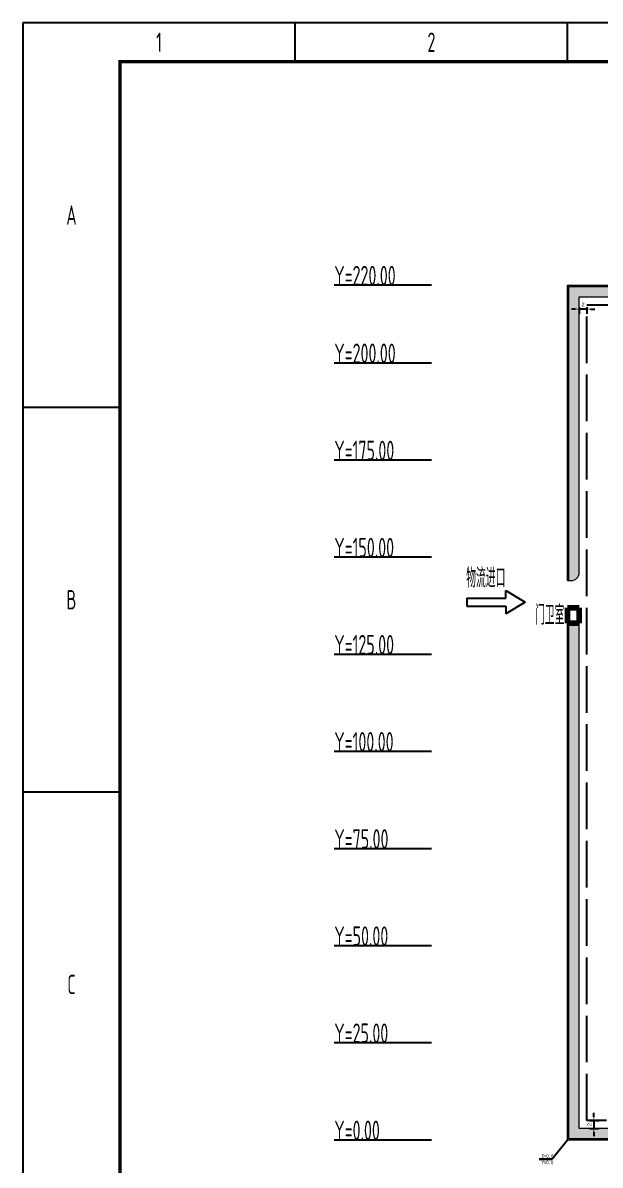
# Model space of a CAD drawing. Header units: millimetres. Extents: x 3176 to 4017, y 1682 to 2277.
# Drawn here: x 3176.1 to 3324.6, y 1982.7 to 2276.7 of the extents above; entities that cross this region are included whole.
import ezdxf

# ---------------------------------------------------------------- set-up
doc = ezdxf.new("R2010")
doc.units = ezdxf.units.MM
doc.linetypes.add('ACAD_ISO02W100', pattern=[15, 12, -3])
for name, color, linetype, lineweight in [('05-建筑外围', 7, 'Continuous', 25), ('1-图框与标题栏', 7, 'Continuous', 25), ('13-门卫室', 90, 'Continuous', 80), ('2-文本', 7, 'Continuous', 25), ('2-文本 @ 1', 7, 'Continuous', 25), ('22-通道标记', 241, 'Continuous', 25), ('23-标注', 7, 'Continuous', 25), ('25-坐标2', 7, 'Continuous', 25), ('3-围墙', 140, 'Continuous', 20), ('4-人行道内外沿', 7, 'Continuous', 20), ('5-道路线', 7, 'ACAD_ISO02W100', 25)]:
    doc.layers.add(name, color=color, linetype=linetype, lineweight=lineweight)
doc.styles.add('5mm', font='gbenor.shx', dxfattribs={"width": 0.7, "height": 5, "bigfont": 'gbcbig.shx'})
doc.styles.add('Dim_Coord', font='txt', dxfattribs={"width": 0.75})
doc.styles.get("Standard").update_dxf_attribs({"font": 'arial.ttf'})
doc.dimstyles.new('ISO-25', dxfattribs={"dimtxt": 1, "dimasz": 1, "dimexe": 1.25, "dimexo": 0.625, "dimtad": 1, "dimdec": 1, "dimtxsty": 'Standard', "dimcen": 2.5, "dimadec": 0, "dimazin": 0, "dimtfac": 1, "dimtdec": 1, "dimtmove": 0, "dimatfit": 3, "dimfxl": 0, "dimarcsym": 0})

# ---------------------------------------------------------------- blocks, each defined once
blk = doc.blocks.new('*D47')
at = {"layer": '23-标注', "color": 0, "lineweight": -2, "transparency": 16777216}
for p, q in [((3318.19, 2203.06), (3317.19, 2203.06)), ((3319.19, 2203.54), (3319.19, 2201.81)), ((3321.19, 2203.06), (3319.19, 2203.06)), ((3321.19, 2203.54), (3321.19, 2201.81)), ((3322.19, 2203.06), (3323.19, 2203.06))]:
    blk.add_line(p, q, dxfattribs=at)
at = {"layer": '23-标注', "color": 0, "transparency": 16777216}
for points in [[(3318.19, 2203.22), (3318.19, 2202.89), (3319.19, 2203.06)], [(3322.19, 2203.22), (3322.19, 2202.89), (3321.19, 2203.06)]]:
    blk.add_solid(points, dxfattribs=at)
at = {"layer": 'Defpoints', "color": 0, "transparency": 16777216}
for p in [(3319.19, 2204.17), (3319.19, 2203.06), (3321.19, 2204.17)]:
    blk.add_point(p, dxfattribs=at)
at = {"layer": '23-标注', "color": 0, "transparency": 16777216, "insert": (3320.19, 2204.18), "char_height": 1, "attachment_point": 5}
blk.add_mtext('2', dxfattribs=at)
blk = doc.blocks.new('*U113')
at = {"insert": (-3.37, 0.33), "char_height": 1, "attachment_point": 7, "style": 'Dim_Coord', "bg_fill": 3, "box_fill_scale": 1.15, "bg_fill_color": 256, "bg_fill_transparency": 0}
blk.add_mtext(' X=0.0', dxfattribs=at)
at = {"insert": (-3.37, -0.33), "char_height": 1, "attachment_point": 1, "style": 'Dim_Coord', "bg_fill": 3, "box_fill_scale": 1.15, "bg_fill_color": 256, "bg_fill_transparency": 0}
blk.add_mtext(' Y=0.0', dxfattribs=at)
at = {"color": 0}
blk.add_line((0, 0), (-3.37, 0), dxfattribs=at)
blk = doc.blocks.new('*D169')
at = {"layer": '23-标注', "color": 0, "lineweight": -2, "transparency": 16777216}
for p, q in [((3321.81, 1994.17), (3324.21, 1994.17)), ((3322.96, 1995.17), (3322.96, 1996.17)), ((3322.96, 1994.17), (3322.96, 1992.17)), ((3321.81, 1992.17), (3324.21, 1992.17)), ((3322.96, 1991.17), (3322.96, 1990.17))]:
    blk.add_line(p, q, dxfattribs=at)
at = {"layer": '23-标注', "color": 0, "transparency": 16777216}
for points in [[(3322.79, 1995.17), (3323.12, 1995.17), (3322.96, 1994.17)], [(3322.79, 1991.17), (3323.12, 1991.17), (3322.96, 1992.17)]]:
    blk.add_solid(points, dxfattribs=at)
at = {"layer": 'Defpoints', "color": 0, "transparency": 16777216}
for p in [(3321.19, 1994.17), (3321.19, 1992.17), (3322.96, 1992.17)]:
    blk.add_point(p, dxfattribs=at)
at = {"layer": '23-标注', "color": 0, "transparency": 16777216, "insert": (3321.83, 1993.17), "char_height": 1, "attachment_point": 5, "rotation": 90}
blk.add_mtext('2', dxfattribs=at)

msp = doc.modelspace()

# ---------------------------------------------------------------- hatches: boundary and pattern name
at = {"layer": '05-建筑外围', "true_color": 0x58ba48}
h = msp.add_hatch(dxfattribs=at)
h.set_pattern_fill('GOST_GLASS', color=85, scale=0.1)
h.set_pattern_definition([(45, (532.95175, 1055.5772), (0.84852814, -9e-17), [0.5, -0.7]), (45, (533.1639, 1055.5772), (0.84852814, -9e-17), [0.2, -1]), (45, (532.95175, 1055.78933), (0.84852814, -9e-17), [0.2, -1])])
edge = h.paths.add_edge_path()
edge.add_line((3374.19, 2206.17), (3374.19, 2208.87))
edge.add_line((3374.19, 2208.87), (3316.49, 2208.87))
edge.add_line((3316.49, 2208.87), (3316.49, 2133.17))
edge.add_line((3316.49, 2133.17), (3317.19, 2133.17))
edge.add_arc((3317.19, 2135.17), 2, 270, 360)
edge.add_line((3319.19, 2135.17), (3319.19, 2206.17))
edge.add_line((3319.19, 2206.17), (3374.19, 2206.17))
at = {"layer": '13-门卫室'}
h = msp.add_hatch(dxfattribs=at)
h.set_pattern_fill('AR-BRSTD', color=5, scale=0.001)
h.set_pattern_definition([(0, (532.95175, 1057.5772), (0, 0.0677418), []), (90, (532.95175, 1057.5772), (-0.1016, 0.0677418), [0.0677418, -0.0677418])])
h.paths.add_polyline_path([(3316.49, 2133.17), (3316.49, 2208.87), (3374.19, 2208.87), (3374.19, 2209.17), (3316.19, 2209.17), (3316.19, 2133.17)])
h = msp.add_hatch(dxfattribs=at)
h.set_pattern_fill('AR-BRSTD', color=5, scale=0.001)
h.set_pattern_definition([(0, (532.95175, 1054.5772), (0, 0.0677418), []), (90, (532.95175, 1054.5772), (-0.1016, 0.0677418), [0.0677418, -0.0677418])])
h.paths.add_polyline_path([(3410.19, 1989.47), (3316.49, 1989.47), (3316.49, 2122.17), (3316.19, 2122.17), (3316.19, 1989.17), (3410.19, 1989.17)])
at = {"layer": '4-人行道内外沿', "true_color": 0x58ba48}
h = msp.add_hatch(dxfattribs=at)
h.set_pattern_fill('GOST_GLASS', color=85, scale=0.1)
h.set_pattern_definition([(45, (532.95175, 1054.5772), (0.84852814, -9e-17), [0.5, -0.7]), (45, (533.1639, 1054.5772), (0.84852814, -9e-17), [0.2, -1]), (45, (532.95175, 1054.78933), (0.84852814, -9e-17), [0.2, -1])])
h.paths.add_polyline_path([(3319.19, 2122.17), (3316.49, 2122.17), (3316.49, 1989.47), (3410.19, 1989.47), (3410.19, 1992.17), (3319.19, 1992.17)])

# ---------------------------------------------------------------- linework, layer by layer
at = {"layer": '1-图框与标题栏', "lineweight": 25}
for p, q in [((4017.06, 2276.73), (3176.06, 2276.73)), ((3176.06, 2276.73), (3176.06, 1682.73)), ((3246.14, 2266.73), (3246.14, 2276.73)), ((3316.23, 2266.73), (3316.23, 2276.73)), ((3201.06, 2177.73), (3176.06, 2177.73)), ((3201.06, 2078.73), (3176.06, 2078.73))]:
    msp.add_line(p, q, dxfattribs=at)
at = {"layer": '1-图框与标题栏'}
for p, q in [((3281.19, 2209.17), (3256.19, 2209.17)), ((3281.19, 2189.17), (3256.19, 2189.17)), ((3281.19, 2164.17), (3256.19, 2164.17)), ((3281.19, 2139.17), (3256.19, 2139.17)), ((3281.19, 2114.17), (3256.19, 2114.17)), ((3281.19, 2089.17), (3256.19, 2089.17)), ((3256.19, 2064.17), (3281.19, 2064.17)), ((3281.19, 2039.17), (3256.19, 2039.17)), ((3281.19, 2014.17), (3256.19, 2014.17)), ((3281.19, 1989.17), (3256.19, 1989.17))]:
    msp.add_line(p, q, dxfattribs=at)
at = {"layer": '1-图框与标题栏', "color": 0, "lineweight": 60, "const_width": 0.8}
msp.add_lwpolyline([(3201.06, 1692.73), (4007.06, 1692.73), (4007.06, 2266.73), (3201.06, 2266.73)], close=True, dxfattribs=at)
at = {"layer": '13-门卫室'}
for p, q in [((3316.19, 2126.17), (3319.19, 2126.17)), ((3316.19, 2122.17), (3316.19, 2126.17)), ((3319.19, 2126.17), (3319.19, 2122.17)), ((3316.49, 2122.17), (3316.19, 2122.17)), ((3319.19, 2122.17), (3316.49, 2122.17))]:
    msp.add_line(p, q, dxfattribs=at)
at = {"layer": '22-通道标记'}
for p, q in [((3300.31, 2128.62), (3300.31, 2130.62)), ((3300.31, 2130.62), (3305.31, 2127.62)), ((3290.31, 2128.62), (3300.31, 2128.62)), ((3290.31, 2128.62), (3290.31, 2126.62)), ((3290.31, 2126.62), (3300.31, 2126.62)), ((3305.31, 2127.62), (3300.31, 2124.62)), ((3300.31, 2126.62), (3300.31, 2124.62))]:
    msp.add_line(p, q, dxfattribs=at)
at = {"layer": '3-围墙'}
msp.add_line((3316.19, 2133.17), (3316.49, 2133.17), dxfattribs=at)
for points in [[(3316.19, 2133.17), (3316.19, 2209.17), (3374.19, 2209.17)], [(3316.49, 2133.17), (3316.49, 2208.87), (3374.19, 2208.87)], [(3410.19, 1989.17), (3316.19, 1989.17), (3316.19, 2122.17)], [(3410.19, 1989.47), (3316.49, 1989.47), (3316.49, 2122.17)]]:
    msp.add_lwpolyline(points, dxfattribs=at)
at = {"layer": '4-人行道内外沿'}
msp.add_lwpolyline([(3316.49, 2133.17), (3317.19, 2133.17, 0.414214), (3319.19, 2135.17), (3319.19, 2206.17), (3374.19, 2206.17)], format="xyb", dxfattribs=at)
msp.add_lwpolyline([(3410.19, 1992.17), (3319.19, 1992.17), (3319.19, 2122.17)], dxfattribs=at)
at = {"layer": '5-道路线'}
msp.add_lwpolyline([(3321.19, 2204.17), (3611.19, 2204.17), (3611.19, 1994.17), (3321.19, 1994.17)], close=True, dxfattribs=at)

# ---------------------------------------------------------------- texts
at = {"layer": '2-文本', "char_height": 5, "width": 70.0833, "attachment_point": 5, "style": '5mm'}
for s, insert in [('{\\Fgbenor,gbcbig|c0;1}', (3211.1, 2271.73)), ('{\\Fgbenor,gbcbig|c0;2}', (3281.18, 2271.73)), ('{\\Fgbenor,gbcbig|c0;A}', (3188.56, 2227.23)), ('{\\Fgbenor,gbcbig|c0;B}', (3188.56, 2128.23)), ('C', (3188.56, 2029.23))]:
    msp.add_mtext(s, dxfattribs=dict(at, insert=insert))
at = {"layer": '2-文本 @ 1', "char_height": 5, "attachment_point": 1, "style": '5mm'}
for s, width, gutter_width, insert in [('Y=220.00', 41.7556, 12.5, (3256.19, 2214.17)), ('Y=200.00', 41.7556, 12.5, (3256.19, 2194.17)), ('Y=175.00', 41.7556, 12.5, (3256.19, 2169.17)), ('Y=150.00', 41.7556, 12.5, (3256.19, 2144.17)), ('物流进口', 11.336, 35, (3290.13, 2136.36)), ('门卫室', 11.336, 35, (3307.83, 2126.81)), ('Y=125.00', 41.7556, 12.5, (3256.19, 2119.17)), ('Y=100.00', 41.7556, 12.5, (3256.19, 2094.17)), ('Y=75.00', 41.7556, 12.5, (3256.19, 2069.17)), ('Y=50.00', 41.7556, 12.5, (3256.19, 2044.17)), ('Y=25.00', 41.7556, 12.5, (3256.19, 2019.17)), ('Y=0.00', 41.7556, 12.5, (3256.19, 1994.17))]:
    msp.add_mtext_dynamic_manual_height_columns(s, width=width, gutter_width=gutter_width, heights=[0], dxfattribs=dict(at, insert=insert))

# ---------------------------------------------------------------- dimensions: what is measured, and where the dimension line sits
at = {"layer": '23-标注'}
dim = msp.add_linear_dim(base=(3319.19, 2203.06), p1=(3321.19, 2204.17), p2=(3319.19, 2204.17), dimstyle='ISO-25', dxfattribs=at)
dim.commit()
dim.dimension.update_dxf_attribs({"geometry": '*D47', "text_midpoint": (3320.19, 2204.18)})
dim = msp.add_linear_dim(base=(3322.96, 1992.17), p1=(3321.19, 1994.17), p2=(3321.19, 1992.17), angle=90, dimstyle='ISO-25', dxfattribs=at)
dim.commit()
dim.dimension.update_dxf_attribs({"geometry": '*D169', "text_midpoint": (3321.83, 1993.17)})

# ---------------------------------------------------------------- next in the draw order: block references
at = {"layer": '25-坐标2'}
msp.add_blockref('*U113', (3312.27, 1984.25), dxfattribs=at)

# ---------------------------------------------------------------- next in the draw order: leaders
msp.add_leader([(3316.19, 1989.17), (3312.27, 1984.25)], dimstyle='ISO-25', override={"dimldrblk": 'None'}, dxfattribs=at)

doc.saveas('drawing.dxf')
